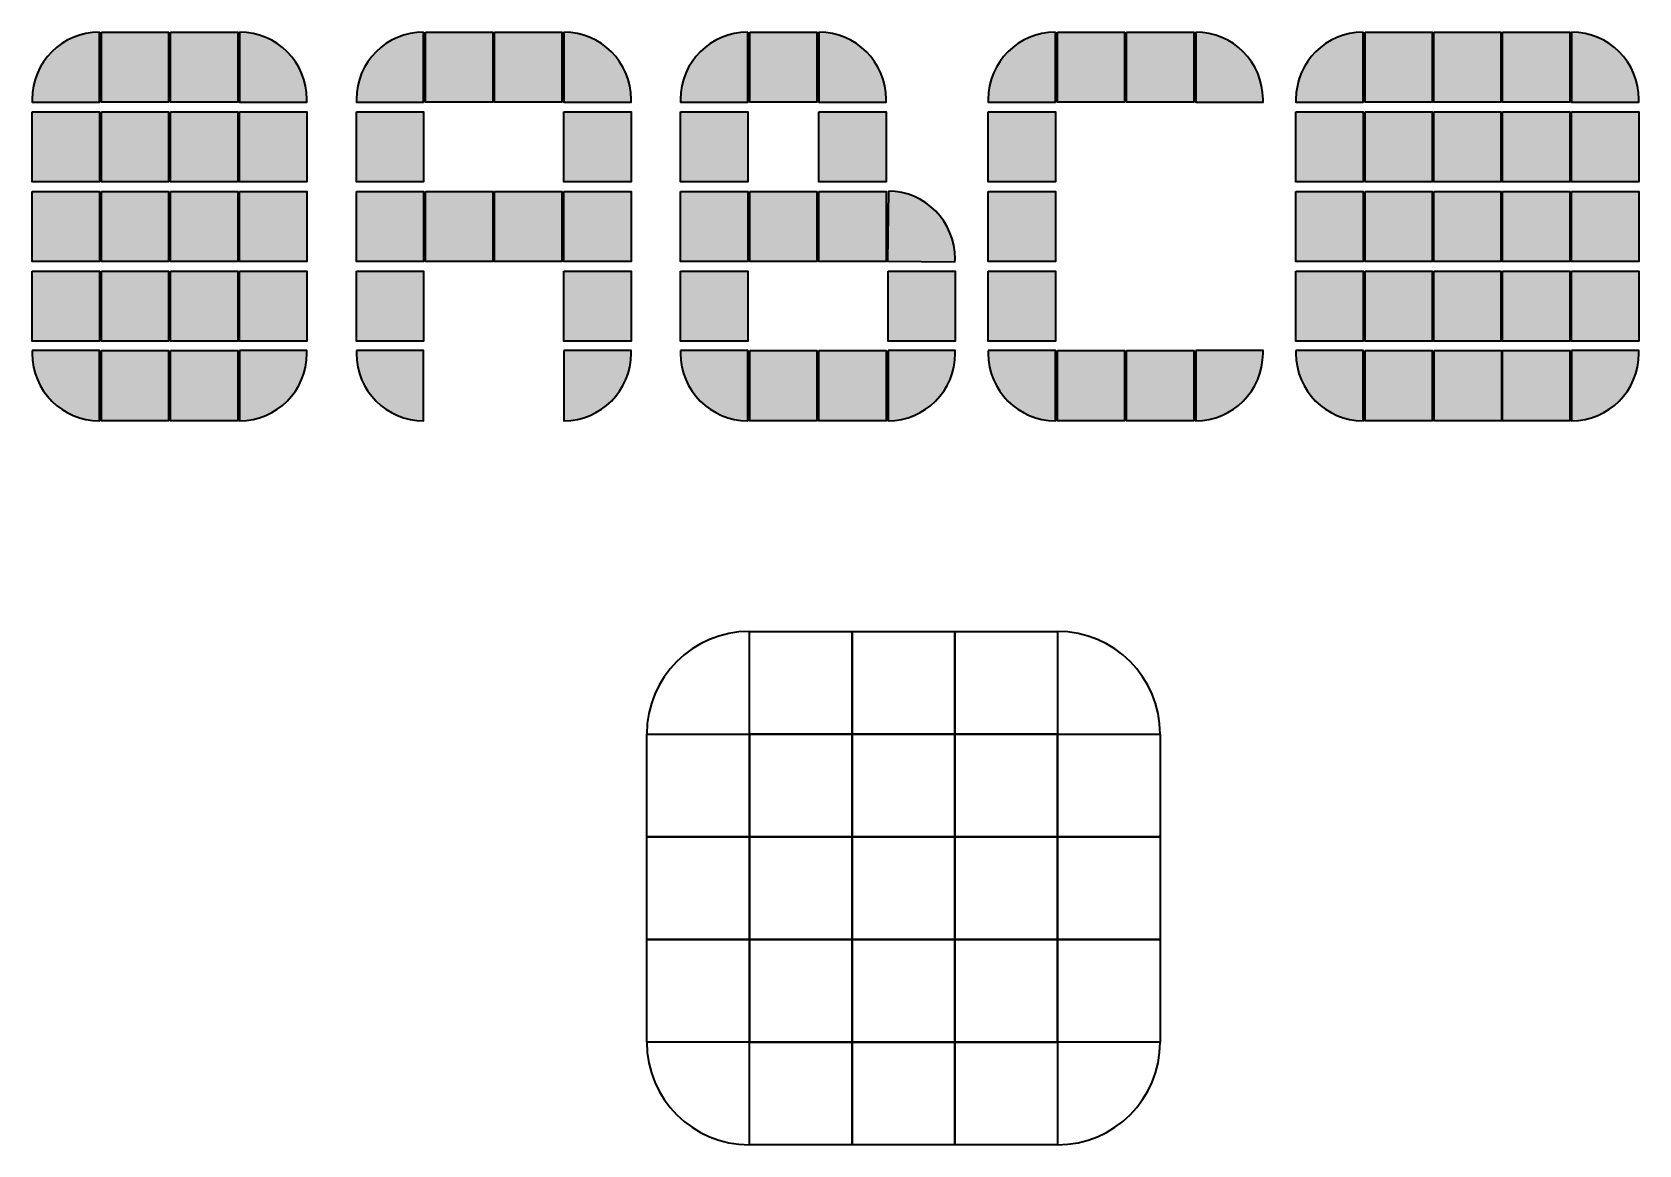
# Model space of a CAD drawing. Header units: millimetres. Extents: x 0 to 1228, y -851 to 0.
import ezdxf

# ---------------------------------------------------------------- set-up
doc = ezdxf.new("R2010")
doc.units = ezdxf.units.MM
doc.header["$MEASUREMENT"] = 0
doc.layers.add('Layer 1', color=7, linetype='Continuous', lineweight=0)

msp = doc.modelspace()

# ---------------------------------------------------------------- hatches: boundary and pattern name
at = {"layer": 'Layer 1', "transparency": 33554687}
h = msp.add_hatch(color=250, dxfattribs=at)
h.dxf.hatch_style = 2
edge = h.paths.add_edge_path()
edge.add_spline(control_points=[(51.4, 0), (51.4, 0), (51.4, 0), (51.4, 0), (51.4, 0), (51.4, -53.6), (51.4, -53.6), (51.4, -53.6), (0, -53.6), (0, -53.6), (0, -53.6), (0, -51.4), (0, -51.4), (0, -23), (23, 0), (51.4, 0)], knot_values=[0, 0, 0, 0, 1, 1, 1, 2, 2, 2, 3, 3, 3, 4, 4, 4, 5, 5, 5, 5], degree=3, periodic=0)
h = msp.add_hatch(color=250, dxfattribs=at)
h.dxf.hatch_style = 2
h.paths.add_polyline_path([(52.9, 0), (104.3, 0), (104.3, -53.6), (52.9, -53.6)])
h = msp.add_hatch(color=250, dxfattribs=at)
h.dxf.hatch_style = 2
h.paths.add_polyline_path([(105.7, 0), (157.1, 0), (157.1, -53.6), (105.7, -53.6)])
h = msp.add_hatch(color=250, dxfattribs=at)
h.dxf.hatch_style = 2
edge = h.paths.add_edge_path()
edge.add_spline(control_points=[(158.6, 0), (158.6, 0), (158.6, 0), (158.6, 0), (187, 0), (210, -23), (210, -51.4), (210, -51.4), (210, -53.6), (210, -53.6), (210, -53.6), (158.6, -53.6), (158.6, -53.6), (158.6, -53.6), (158.6, 0), (158.6, 0)], knot_values=[0, 0, 0, 0, 1, 1, 1, 2, 2, 2, 3, 3, 3, 4, 4, 4, 5, 5, 5, 5], degree=3, periodic=0)
h = msp.add_hatch(color=250, dxfattribs=at)
h.dxf.hatch_style = 2
edge = h.paths.add_edge_path()
edge.add_spline(control_points=[(299.2, 0), (299.2, 0), (299.2, 0), (299.2, 0), (299.2, 0), (299.2, -53.6), (299.2, -53.6), (299.2, -53.6), (247.8, -53.6), (247.8, -53.6), (247.8, -53.6), (247.8, -51.4), (247.8, -51.4), (247.8, -23), (270.8, 0), (299.2, 0)], knot_values=[0, 0, 0, 0, 1, 1, 1, 2, 2, 2, 3, 3, 3, 4, 4, 4, 5, 5, 5, 5], degree=3, periodic=0)
h = msp.add_hatch(color=250, dxfattribs=at)
h.dxf.hatch_style = 2
h.paths.add_polyline_path([(300.7, 0), (352.1, 0), (352.1, -53.6), (300.7, -53.6)])
h = msp.add_hatch(color=250, dxfattribs=at)
h.dxf.hatch_style = 2
h.paths.add_polyline_path([(353.5, 0), (404.9, 0), (404.9, -53.6), (353.5, -53.6)])
h = msp.add_hatch(color=250, dxfattribs=at)
h.dxf.hatch_style = 2
edge = h.paths.add_edge_path()
edge.add_spline(control_points=[(406.4, 0), (406.4, 0), (406.4, 0), (406.4, 0), (434.8, 0), (457.8, -23), (457.8, -51.4), (457.8, -51.4), (457.8, -53.6), (457.8, -53.6), (457.8, -53.6), (406.4, -53.6), (406.4, -53.6), (406.4, -53.6), (406.4, 0), (406.4, 0)], knot_values=[0, 0, 0, 0, 1, 1, 1, 2, 2, 2, 3, 3, 3, 4, 4, 4, 5, 5, 5, 5], degree=3, periodic=0)
h = msp.add_hatch(color=250, dxfattribs=at)
h.dxf.hatch_style = 2
edge = h.paths.add_edge_path()
edge.add_spline(control_points=[(547, 0), (547, 0), (547, 0), (547, 0), (547, 0), (547, -53.6), (547, -53.6), (547, -53.6), (495.6, -53.6), (495.6, -53.6), (495.6, -53.6), (495.6, -51.4), (495.6, -51.4), (495.6, -23), (518.6, 0), (547, 0)], knot_values=[0, 0, 0, 0, 1, 1, 1, 2, 2, 2, 3, 3, 3, 4, 4, 4, 5, 5, 5, 5], degree=3, periodic=0)
h = msp.add_hatch(color=250, dxfattribs=at)
h.dxf.hatch_style = 2
h.paths.add_polyline_path([(548.5, 0), (599.8, 0), (599.8, -53.6), (548.5, -53.6)])
h = msp.add_hatch(color=250, dxfattribs=at)
h.dxf.hatch_style = 2
edge = h.paths.add_edge_path()
edge.add_spline(control_points=[(601.3, 0), (601.3, 0), (601.3, 0), (601.3, 0), (629.7, 0), (652.7, -23), (652.7, -51.4), (652.7, -51.4), (652.7, -53.6), (652.7, -53.6), (652.7, -53.6), (601.3, -53.6), (601.3, -53.6), (601.3, -53.6), (601.3, 0), (601.3, 0)], knot_values=[0, 0, 0, 0, 1, 1, 1, 2, 2, 2, 3, 3, 3, 4, 4, 4, 5, 5, 5, 5], degree=3, periodic=0)
h = msp.add_hatch(color=250, dxfattribs=at)
h.dxf.hatch_style = 2
edge = h.paths.add_edge_path()
edge.add_spline(control_points=[(782.2, 0), (782.2, 0), (782.2, 0), (782.2, 0), (782.2, 0), (782.2, -53.6), (782.2, -53.6), (782.2, -53.6), (730.8, -53.6), (730.8, -53.6), (730.8, -53.6), (730.8, -51.4), (730.8, -51.4), (730.8, -23), (753.8, 0), (782.2, 0)], knot_values=[0, 0, 0, 0, 1, 1, 1, 2, 2, 2, 3, 3, 3, 4, 4, 4, 5, 5, 5, 5], degree=3, periodic=0)
h = msp.add_hatch(color=250, dxfattribs=at)
h.dxf.hatch_style = 2
h.paths.add_polyline_path([(783.6, 0), (835, 0), (835, -53.6), (783.6, -53.6)])
h = msp.add_hatch(color=250, dxfattribs=at)
h.dxf.hatch_style = 2
h.paths.add_polyline_path([(836.5, 0), (887.9, 0), (887.9, -53.6), (836.5, -53.6)])
h = msp.add_hatch(color=250, dxfattribs=at)
h.dxf.hatch_style = 2
edge = h.paths.add_edge_path()
edge.add_spline(control_points=[(889.4, 0), (889.4, 0), (889.4, 0), (889.4, 0), (917.8, 0), (940.8, -23), (940.8, -51.4), (940.8, -51.4), (940.8, -53.6), (940.8, -53.6), (940.8, -53.6), (889.4, -53.6), (889.4, -53.6), (889.4, -53.6), (889.4, 0), (889.4, 0)], knot_values=[0, 0, 0, 0, 1, 1, 1, 2, 2, 2, 3, 3, 3, 4, 4, 4, 5, 5, 5, 5], degree=3, periodic=0)
h = msp.add_hatch(color=250, dxfattribs=at)
h.dxf.hatch_style = 2
edge = h.paths.add_edge_path()
edge.add_spline(control_points=[(1017.3, 0), (1017.3, 0), (1017.3, 0), (1017.3, 0), (1017.3, 0), (1017.3, -53.6), (1017.3, -53.6), (1017.3, -53.6), (966, -53.6), (966, -53.6), (966, -53.6), (966, -51.4), (966, -51.4), (966, -23), (989, 0), (1017.3, 0)], knot_values=[0, 0, 0, 0, 1, 1, 1, 2, 2, 2, 3, 3, 3, 4, 4, 4, 5, 5, 5, 5], degree=3, periodic=0)
h = msp.add_hatch(color=250, dxfattribs=at)
h.dxf.hatch_style = 2
h.paths.add_polyline_path([(1018.8, 0), (1070.2, 0), (1070.2, -53.6), (1018.8, -53.6)])
h = msp.add_hatch(color=250, dxfattribs=at)
h.dxf.hatch_style = 2
h.paths.add_polyline_path([(1071.3, 0), (1122.7, 0), (1122.7, -53.6), (1071.3, -53.6)])
h = msp.add_hatch(color=250, dxfattribs=at)
h.dxf.hatch_style = 2
h.paths.add_polyline_path([(1123.8, 0), (1175.2, 0), (1175.2, -53.6), (1123.8, -53.6)])
h = msp.add_hatch(color=250, dxfattribs=at)
h.dxf.hatch_style = 2
edge = h.paths.add_edge_path()
edge.add_spline(control_points=[(1176.7, 0), (1176.7, 0), (1176.7, 0), (1176.7, 0), (1205.1, 0), (1228.1, -23), (1228.1, -51.4), (1228.1, -51.4), (1228.1, -53.6), (1228.1, -53.6), (1228.1, -53.6), (1176.7, -53.6), (1176.7, -53.6), (1176.7, -53.6), (1176.7, 0), (1176.7, 0)], knot_values=[0, 0, 0, 0, 1, 1, 1, 2, 2, 2, 3, 3, 3, 4, 4, 4, 5, 5, 5, 5], degree=3, periodic=0)
h = msp.add_hatch(color=250, dxfattribs=at)
h.dxf.hatch_style = 2
h.paths.add_polyline_path([(0, -60.9), (51.4, -60.9), (51.4, -114.4), (0, -114.4)])
h = msp.add_hatch(color=250, dxfattribs=at)
h.dxf.hatch_style = 2
h.paths.add_polyline_path([(52.9, -60.9), (104.3, -60.9), (104.3, -114.4), (52.9, -114.4)])
h = msp.add_hatch(color=250, dxfattribs=at)
h.dxf.hatch_style = 2
h.paths.add_polyline_path([(105.7, -60.9), (157.1, -60.9), (157.1, -114.4), (105.7, -114.4)])
h = msp.add_hatch(color=250, dxfattribs=at)
h.dxf.hatch_style = 2
h.paths.add_polyline_path([(158.6, -60.9), (210, -60.9), (210, -114.4), (158.6, -114.4)])
h = msp.add_hatch(color=250, dxfattribs=at)
h.dxf.hatch_style = 2
h.paths.add_polyline_path([(247.8, -60.9), (299.2, -60.9), (299.2, -114.4), (247.8, -114.4)])
h = msp.add_hatch(color=250, dxfattribs=at)
h.dxf.hatch_style = 2
h.paths.add_polyline_path([(406.4, -60.9), (457.8, -60.9), (457.8, -114.4), (406.4, -114.4)])
h = msp.add_hatch(color=250, dxfattribs=at)
h.dxf.hatch_style = 2
h.paths.add_polyline_path([(495.6, -60.9), (547, -60.9), (547, -114.4), (495.6, -114.4)])
h = msp.add_hatch(color=250, dxfattribs=at)
h.dxf.hatch_style = 2
h.paths.add_polyline_path([(601.3, -60.9), (652.7, -60.9), (652.7, -114.4), (601.3, -114.4)])
h = msp.add_hatch(color=250, dxfattribs=at)
h.dxf.hatch_style = 2
h.paths.add_polyline_path([(730.8, -60.9), (782.2, -60.9), (782.2, -114.4), (730.8, -114.4)])
h = msp.add_hatch(color=250, dxfattribs=at)
h.dxf.hatch_style = 2
h.paths.add_polyline_path([(966, -60.9), (1017.3, -60.9), (1017.3, -114.4), (966, -114.4)])
h = msp.add_hatch(color=250, dxfattribs=at)
h.dxf.hatch_style = 2
h.paths.add_polyline_path([(1018.8, -60.9), (1070.2, -60.9), (1070.2, -114.4), (1018.8, -114.4)])
h = msp.add_hatch(color=250, dxfattribs=at)
h.dxf.hatch_style = 2
h.paths.add_polyline_path([(1071.3, -60.9), (1122.7, -60.9), (1122.7, -114.4), (1071.3, -114.4)])
h = msp.add_hatch(color=250, dxfattribs=at)
h.dxf.hatch_style = 2
h.paths.add_polyline_path([(1123.8, -60.9), (1175.2, -60.9), (1175.2, -114.4), (1123.8, -114.4)])
h = msp.add_hatch(color=250, dxfattribs=at)
h.dxf.hatch_style = 2
h.paths.add_polyline_path([(1176.7, -60.9), (1228.1, -60.9), (1228.1, -114.4), (1176.7, -114.4)])
h = msp.add_hatch(color=250, dxfattribs=at)
h.dxf.hatch_style = 2
h.paths.add_polyline_path([(0, -121.7), (51.4, -121.7), (51.4, -175.3), (0, -175.3)])
h = msp.add_hatch(color=250, dxfattribs=at)
h.dxf.hatch_style = 2
h.paths.add_polyline_path([(52.9, -121.7), (104.3, -121.7), (104.3, -175.3), (52.9, -175.3)])
h = msp.add_hatch(color=250, dxfattribs=at)
h.dxf.hatch_style = 2
h.paths.add_polyline_path([(105.7, -121.7), (157.1, -121.7), (157.1, -175.3), (105.7, -175.3)])
h = msp.add_hatch(color=250, dxfattribs=at)
h.dxf.hatch_style = 2
h.paths.add_polyline_path([(158.6, -121.7), (210, -121.7), (210, -175.3), (158.6, -175.3)])
h = msp.add_hatch(color=250, dxfattribs=at)
h.dxf.hatch_style = 2
h.paths.add_polyline_path([(247.8, -121.7), (299.2, -121.7), (299.2, -175.3), (247.8, -175.3)])
h = msp.add_hatch(color=250, dxfattribs=at)
h.dxf.hatch_style = 2
h.paths.add_polyline_path([(300.7, -121.7), (352.1, -121.7), (352.1, -175.3), (300.7, -175.3)])
h = msp.add_hatch(color=250, dxfattribs=at)
h.dxf.hatch_style = 2
h.paths.add_polyline_path([(353.5, -121.7), (404.9, -121.7), (404.9, -175.3), (353.5, -175.3)])
h = msp.add_hatch(color=250, dxfattribs=at)
h.dxf.hatch_style = 2
h.paths.add_polyline_path([(406.4, -121.7), (457.8, -121.7), (457.8, -175.3), (406.4, -175.3)])
h = msp.add_hatch(color=250, dxfattribs=at)
h.dxf.hatch_style = 2
h.paths.add_polyline_path([(495.6, -121.7), (547, -121.7), (547, -175.3), (495.6, -175.3)])
h = msp.add_hatch(color=250, dxfattribs=at)
h.dxf.hatch_style = 2
h.paths.add_polyline_path([(548.5, -121.7), (599.8, -121.7), (599.8, -175.3), (548.5, -175.3)])
h = msp.add_hatch(color=250, dxfattribs=at)
h.dxf.hatch_style = 2
h.paths.add_polyline_path([(601.3, -121.7), (652.7, -121.7), (652.7, -175.3), (601.3, -175.3)])
h = msp.add_hatch(color=250, dxfattribs=at)
h.dxf.hatch_style = 2
edge = h.paths.add_edge_path()
edge.add_spline(control_points=[(654.5, -121.5), (654.5, -121.5), (654.5, -121.5), (654.5, -121.5), (682.8, -121.7), (705.6, -145), (705.4, -173.3), (705.4, -173.3), (705.3, -175.5), (705.3, -175.5), (705.3, -175.5), (653.9, -175), (653.9, -175), (653.9, -175), (654.5, -121.5), (654.5, -121.5)], knot_values=[0, 0, 0, 0, 1, 1, 1, 2, 2, 2, 3, 3, 3, 4, 4, 4, 5, 5, 5, 5], degree=3, periodic=0)
h = msp.add_hatch(color=250, dxfattribs=at)
h.dxf.hatch_style = 2
h.paths.add_polyline_path([(730.8, -121.7), (782.2, -121.7), (782.2, -175.3), (730.8, -175.3)])
h = msp.add_hatch(color=250, dxfattribs=at)
h.dxf.hatch_style = 2
h.paths.add_polyline_path([(966, -121.7), (1017.3, -121.7), (1017.3, -175.3), (966, -175.3)])
h = msp.add_hatch(color=250, dxfattribs=at)
h.dxf.hatch_style = 2
h.paths.add_polyline_path([(1018.8, -121.7), (1070.2, -121.7), (1070.2, -175.3), (1018.8, -175.3)])
h = msp.add_hatch(color=250, dxfattribs=at)
h.dxf.hatch_style = 2
h.paths.add_polyline_path([(1071.3, -121.7), (1122.7, -121.7), (1122.7, -175.3), (1071.3, -175.3)])
h = msp.add_hatch(color=250, dxfattribs=at)
h.dxf.hatch_style = 2
h.paths.add_polyline_path([(1123.8, -121.7), (1175.2, -121.7), (1175.2, -175.3), (1123.8, -175.3)])
h = msp.add_hatch(color=250, dxfattribs=at)
h.dxf.hatch_style = 2
h.paths.add_polyline_path([(1176.7, -121.7), (1228.1, -121.7), (1228.1, -175.3), (1176.7, -175.3)])
h = msp.add_hatch(color=250, dxfattribs=at)
h.dxf.hatch_style = 2
h.paths.add_polyline_path([(0, -182.6), (51.4, -182.6), (51.4, -236.1), (0, -236.1)])
h = msp.add_hatch(color=250, dxfattribs=at)
h.dxf.hatch_style = 2
h.paths.add_polyline_path([(52.9, -182.6), (104.3, -182.6), (104.3, -236.1), (52.9, -236.1)])
h = msp.add_hatch(color=250, dxfattribs=at)
h.dxf.hatch_style = 2
h.paths.add_polyline_path([(105.7, -182.6), (157.1, -182.6), (157.1, -236.1), (105.7, -236.1)])
h = msp.add_hatch(color=250, dxfattribs=at)
h.dxf.hatch_style = 2
h.paths.add_polyline_path([(158.6, -182.6), (210, -182.6), (210, -236.1), (158.6, -236.1)])
h = msp.add_hatch(color=250, dxfattribs=at)
h.dxf.hatch_style = 2
h.paths.add_polyline_path([(247.8, -182.6), (299.2, -182.6), (299.2, -236.1), (247.8, -236.1)])
h = msp.add_hatch(color=250, dxfattribs=at)
h.dxf.hatch_style = 2
h.paths.add_polyline_path([(406.4, -182.6), (457.8, -182.6), (457.8, -236.1), (406.4, -236.1)])
h = msp.add_hatch(color=250, dxfattribs=at)
h.dxf.hatch_style = 2
h.paths.add_polyline_path([(495.6, -182.6), (547, -182.6), (547, -236.1), (495.6, -236.1)])
h = msp.add_hatch(color=250, dxfattribs=at)
h.dxf.hatch_style = 2
h.paths.add_polyline_path([(654.2, -182.6), (705.6, -182.6), (705.6, -236.1), (654.2, -236.1)])
h = msp.add_hatch(color=250, dxfattribs=at)
h.dxf.hatch_style = 2
h.paths.add_polyline_path([(730.8, -182.6), (782.2, -182.6), (782.2, -236.1), (730.8, -236.1)])
h = msp.add_hatch(color=250, dxfattribs=at)
h.dxf.hatch_style = 2
h.paths.add_polyline_path([(966, -182.6), (1017.3, -182.6), (1017.3, -236.1), (966, -236.1)])
h = msp.add_hatch(color=250, dxfattribs=at)
h.dxf.hatch_style = 2
h.paths.add_polyline_path([(1018.8, -182.6), (1070.2, -182.6), (1070.2, -236.1), (1018.8, -236.1)])
h = msp.add_hatch(color=250, dxfattribs=at)
h.dxf.hatch_style = 2
h.paths.add_polyline_path([(1071.3, -182.6), (1122.7, -182.6), (1122.7, -236.1), (1071.3, -236.1)])
h = msp.add_hatch(color=250, dxfattribs=at)
h.dxf.hatch_style = 2
h.paths.add_polyline_path([(1123.8, -182.6), (1175.2, -182.6), (1175.2, -236.1), (1123.8, -236.1)])
h = msp.add_hatch(color=250, dxfattribs=at)
h.dxf.hatch_style = 2
h.paths.add_polyline_path([(1176.7, -182.6), (1228.1, -182.6), (1228.1, -236.1), (1176.7, -236.1)])
h = msp.add_hatch(color=250, dxfattribs=at)
h.dxf.hatch_style = 2
edge = h.paths.add_edge_path()
edge.add_spline(control_points=[(0, -243.4), (0, -243.4), (51.4, -243.4), (51.4, -243.4), (51.4, -243.4), (51.4, -297), (51.4, -297), (51.4, -297), (51.4, -297), (51.4, -297), (23, -297), (0, -274), (0, -245.6), (0, -245.6), (0, -243.4), (0, -243.4)], knot_values=[0, 0, 0, 0, 1, 1, 1, 2, 2, 2, 3, 3, 3, 4, 4, 4, 5, 5, 5, 5], degree=3, periodic=0)
h = msp.add_hatch(color=250, dxfattribs=at)
h.dxf.hatch_style = 2
h.paths.add_polyline_path([(52.9, -243.4), (104.3, -243.4), (104.3, -297), (52.9, -297)])
h = msp.add_hatch(color=250, dxfattribs=at)
h.dxf.hatch_style = 2
h.paths.add_polyline_path([(105.7, -243.4), (157.1, -243.4), (157.1, -297), (105.7, -297)])
h = msp.add_hatch(color=250, dxfattribs=at)
h.dxf.hatch_style = 2
edge = h.paths.add_edge_path()
edge.add_spline(control_points=[(158.6, -243.4), (158.6, -243.4), (210, -243.4), (210, -243.4), (210, -243.4), (210, -245.6), (210, -245.6), (210, -274), (187, -297), (158.6, -297), (158.6, -297), (158.6, -297), (158.6, -297), (158.6, -297), (158.6, -243.4), (158.6, -243.4)], knot_values=[0, 0, 0, 0, 1, 1, 1, 2, 2, 2, 3, 3, 3, 4, 4, 4, 5, 5, 5, 5], degree=3, periodic=0)
h = msp.add_hatch(color=250, dxfattribs=at)
h.dxf.hatch_style = 2
edge = h.paths.add_edge_path()
edge.add_spline(control_points=[(247.8, -243.4), (247.8, -243.4), (299.2, -243.4), (299.2, -243.4), (299.2, -243.4), (299.2, -297), (299.2, -297), (299.2, -297), (299.2, -297), (299.2, -297), (270.8, -297), (247.8, -274), (247.8, -245.6), (247.8, -245.6), (247.8, -243.4), (247.8, -243.4)], knot_values=[0, 0, 0, 0, 1, 1, 1, 2, 2, 2, 3, 3, 3, 4, 4, 4, 5, 5, 5, 5], degree=3, periodic=0)
h = msp.add_hatch(color=250, dxfattribs=at)
h.dxf.hatch_style = 2
edge = h.paths.add_edge_path()
edge.add_spline(control_points=[(406.4, -243.4), (406.4, -243.4), (457.8, -243.4), (457.8, -243.4), (457.8, -243.4), (457.8, -245.6), (457.8, -245.6), (457.8, -274), (434.8, -297), (406.4, -297), (406.4, -297), (406.4, -297), (406.4, -297), (406.4, -297), (406.4, -243.4), (406.4, -243.4)], knot_values=[0, 0, 0, 0, 1, 1, 1, 2, 2, 2, 3, 3, 3, 4, 4, 4, 5, 5, 5, 5], degree=3, periodic=0)
h = msp.add_hatch(color=250, dxfattribs=at)
h.dxf.hatch_style = 2
edge = h.paths.add_edge_path()
edge.add_spline(control_points=[(495.6, -243.4), (495.6, -243.4), (547, -243.4), (547, -243.4), (547, -243.4), (547, -297), (547, -297), (547, -297), (547, -297), (547, -297), (518.6, -297), (495.6, -274), (495.6, -245.6), (495.6, -245.6), (495.6, -243.4), (495.6, -243.4)], knot_values=[0, 0, 0, 0, 1, 1, 1, 2, 2, 2, 3, 3, 3, 4, 4, 4, 5, 5, 5, 5], degree=3, periodic=0)
h = msp.add_hatch(color=250, dxfattribs=at)
h.dxf.hatch_style = 2
h.paths.add_polyline_path([(548.5, -243.4), (599.8, -243.4), (599.8, -297), (548.5, -297)])
h = msp.add_hatch(color=250, dxfattribs=at)
h.dxf.hatch_style = 2
h.paths.add_polyline_path([(601.3, -243.4), (652.7, -243.4), (652.7, -297), (601.3, -297)])
h = msp.add_hatch(color=250, dxfattribs=at)
h.dxf.hatch_style = 2
edge = h.paths.add_edge_path()
edge.add_spline(control_points=[(654.2, -243.4), (654.2, -243.4), (705.6, -243.4), (705.6, -243.4), (705.6, -243.4), (705.6, -245.6), (705.6, -245.6), (705.6, -274), (682.6, -297), (654.2, -297), (654.2, -297), (654.2, -297), (654.2, -297), (654.2, -297), (654.2, -243.4), (654.2, -243.4)], knot_values=[0, 0, 0, 0, 1, 1, 1, 2, 2, 2, 3, 3, 3, 4, 4, 4, 5, 5, 5, 5], degree=3, periodic=0)
h = msp.add_hatch(color=250, dxfattribs=at)
h.dxf.hatch_style = 2
edge = h.paths.add_edge_path()
edge.add_spline(control_points=[(730.8, -243.4), (730.8, -243.4), (782.2, -243.4), (782.2, -243.4), (782.2, -243.4), (782.2, -297), (782.2, -297), (782.2, -297), (782.2, -297), (782.2, -297), (753.8, -297), (730.8, -274), (730.8, -245.6), (730.8, -245.6), (730.8, -243.4), (730.8, -243.4)], knot_values=[0, 0, 0, 0, 1, 1, 1, 2, 2, 2, 3, 3, 3, 4, 4, 4, 5, 5, 5, 5], degree=3, periodic=0)
h = msp.add_hatch(color=250, dxfattribs=at)
h.dxf.hatch_style = 2
h.paths.add_polyline_path([(783.6, -243.4), (835, -243.4), (835, -297), (783.6, -297)])
h = msp.add_hatch(color=250, dxfattribs=at)
h.dxf.hatch_style = 2
h.paths.add_polyline_path([(836.5, -243.4), (887.9, -243.4), (887.9, -297), (836.5, -297)])
h = msp.add_hatch(color=250, dxfattribs=at)
h.dxf.hatch_style = 2
edge = h.paths.add_edge_path()
edge.add_spline(control_points=[(889.4, -243.4), (889.4, -243.4), (940.8, -243.4), (940.8, -243.4), (940.8, -243.4), (940.8, -245.6), (940.8, -245.6), (940.8, -274), (917.8, -297), (889.4, -297), (889.4, -297), (889.4, -297), (889.4, -297), (889.4, -297), (889.4, -243.4), (889.4, -243.4)], knot_values=[0, 0, 0, 0, 1, 1, 1, 2, 2, 2, 3, 3, 3, 4, 4, 4, 5, 5, 5, 5], degree=3, periodic=0)
h = msp.add_hatch(color=250, dxfattribs=at)
h.dxf.hatch_style = 2
edge = h.paths.add_edge_path()
edge.add_spline(control_points=[(966, -243.4), (966, -243.4), (1017.3, -243.4), (1017.3, -243.4), (1017.3, -243.4), (1017.3, -297), (1017.3, -297), (1017.3, -297), (1017.3, -297), (1017.3, -297), (989, -297), (966, -274), (966, -245.6), (966, -245.6), (966, -243.4), (966, -243.4)], knot_values=[0, 0, 0, 0, 1, 1, 1, 2, 2, 2, 3, 3, 3, 4, 4, 4, 5, 5, 5, 5], degree=3, periodic=0)
h = msp.add_hatch(color=250, dxfattribs=at)
h.dxf.hatch_style = 2
h.paths.add_polyline_path([(1018.8, -243.4), (1070.2, -243.4), (1070.2, -297), (1018.8, -297)])
h = msp.add_hatch(color=250, dxfattribs=at)
h.dxf.hatch_style = 2
h.paths.add_polyline_path([(1071.7, -243.4), (1123.1, -243.4), (1123.1, -297), (1071.7, -297)])
h = msp.add_hatch(color=250, dxfattribs=at)
h.dxf.hatch_style = 2
h.paths.add_polyline_path([(1123.8, -243.4), (1175.2, -243.4), (1175.2, -297), (1123.8, -297)])
h = msp.add_hatch(color=250, dxfattribs=at)
h.dxf.hatch_style = 2
edge = h.paths.add_edge_path()
edge.add_spline(control_points=[(1176.7, -243.4), (1176.7, -243.4), (1228.1, -243.4), (1228.1, -243.4), (1228.1, -243.4), (1228.1, -245.6), (1228.1, -245.6), (1228.1, -274), (1205.1, -297), (1176.7, -297), (1176.7, -297), (1176.7, -297), (1176.7, -297), (1176.7, -297), (1176.7, -243.4), (1176.7, -243.4)], knot_values=[0, 0, 0, 0, 1, 1, 1, 2, 2, 2, 3, 3, 3, 4, 4, 4, 5, 5, 5, 5], degree=3, periodic=0)

# ---------------------------------------------------------------- linework, layer by layer
at = {"layer": 'Layer 1', "color": 7, "lineweight": 35}
for points in [[(52.9, 0), (104.3, 0), (104.3, -53.6), (52.9, -53.6)], [(105.7, 0), (157.1, 0), (157.1, -53.6), (105.7, -53.6)], [(300.7, 0), (352.1, 0), (352.1, -53.6), (300.7, -53.6)], [(353.5, 0), (404.9, 0), (404.9, -53.6), (353.5, -53.6)], [(548.5, 0), (599.8, 0), (599.8, -53.6), (548.5, -53.6)], [(783.6, 0), (835, 0), (835, -53.6), (783.6, -53.6)], [(836.5, 0), (887.9, 0), (887.9, -53.6), (836.5, -53.6)], [(1018.8, 0), (1070.2, 0), (1070.2, -53.6), (1018.8, -53.6)], [(1071.3, 0), (1122.7, 0), (1122.7, -53.6), (1071.3, -53.6)], [(1123.8, 0), (1175.2, 0), (1175.2, -53.6), (1123.8, -53.6)], [(0, -60.9), (51.4, -60.9), (51.4, -114.4), (0, -114.4)], [(52.9, -60.9), (104.3, -60.9), (104.3, -114.4), (52.9, -114.4)], [(105.7, -60.9), (157.1, -60.9), (157.1, -114.4), (105.7, -114.4)], [(158.6, -60.9), (210, -60.9), (210, -114.4), (158.6, -114.4)], [(247.8, -60.9), (299.2, -60.9), (299.2, -114.4), (247.8, -114.4)], [(406.4, -60.9), (457.8, -60.9), (457.8, -114.4), (406.4, -114.4)], [(495.6, -60.9), (547, -60.9), (547, -114.4), (495.6, -114.4)], [(601.3, -60.9), (652.7, -60.9), (652.7, -114.4), (601.3, -114.4)], [(730.8, -60.9), (782.2, -60.9), (782.2, -114.4), (730.8, -114.4)], [(966, -60.9), (1017.3, -60.9), (1017.3, -114.4), (966, -114.4)], [(1018.8, -60.9), (1070.2, -60.9), (1070.2, -114.4), (1018.8, -114.4)], [(1071.3, -60.9), (1122.7, -60.9), (1122.7, -114.4), (1071.3, -114.4)], [(1123.8, -60.9), (1175.2, -60.9), (1175.2, -114.4), (1123.8, -114.4)], [(1176.7, -60.9), (1228.1, -60.9), (1228.1, -114.4), (1176.7, -114.4)], [(0, -121.7), (51.4, -121.7), (51.4, -175.3), (0, -175.3)], [(52.9, -121.7), (104.3, -121.7), (104.3, -175.3), (52.9, -175.3)], [(105.7, -121.7), (157.1, -121.7), (157.1, -175.3), (105.7, -175.3)], [(158.6, -121.7), (210, -121.7), (210, -175.3), (158.6, -175.3)], [(247.8, -121.7), (299.2, -121.7), (299.2, -175.3), (247.8, -175.3)], [(300.7, -121.7), (352.1, -121.7), (352.1, -175.3), (300.7, -175.3)], [(353.5, -121.7), (404.9, -121.7), (404.9, -175.3), (353.5, -175.3)], [(406.4, -121.7), (457.8, -121.7), (457.8, -175.3), (406.4, -175.3)], [(495.6, -121.7), (547, -121.7), (547, -175.3), (495.6, -175.3)], [(548.5, -121.7), (599.8, -121.7), (599.8, -175.3), (548.5, -175.3)], [(601.3, -121.7), (652.7, -121.7), (652.7, -175.3), (601.3, -175.3)], [(730.8, -121.7), (782.2, -121.7), (782.2, -175.3), (730.8, -175.3)], [(966, -121.7), (1017.3, -121.7), (1017.3, -175.3), (966, -175.3)], [(1018.8, -121.7), (1070.2, -121.7), (1070.2, -175.3), (1018.8, -175.3)], [(1071.3, -121.7), (1122.7, -121.7), (1122.7, -175.3), (1071.3, -175.3)], [(1123.8, -121.7), (1175.2, -121.7), (1175.2, -175.3), (1123.8, -175.3)], [(1176.7, -121.7), (1228.1, -121.7), (1228.1, -175.3), (1176.7, -175.3)], [(0, -182.6), (51.4, -182.6), (51.4, -236.1), (0, -236.1)], [(52.9, -182.6), (104.3, -182.6), (104.3, -236.1), (52.9, -236.1)], [(105.7, -182.6), (157.1, -182.6), (157.1, -236.1), (105.7, -236.1)], [(158.6, -182.6), (210, -182.6), (210, -236.1), (158.6, -236.1)], [(247.8, -182.6), (299.2, -182.6), (299.2, -236.1), (247.8, -236.1)], [(406.4, -182.6), (457.8, -182.6), (457.8, -236.1), (406.4, -236.1)], [(495.6, -182.6), (547, -182.6), (547, -236.1), (495.6, -236.1)], [(654.2, -182.6), (705.6, -182.6), (705.6, -236.1), (654.2, -236.1)], [(730.8, -182.6), (782.2, -182.6), (782.2, -236.1), (730.8, -236.1)], [(966, -182.6), (1017.3, -182.6), (1017.3, -236.1), (966, -236.1)], [(1018.8, -182.6), (1070.2, -182.6), (1070.2, -236.1), (1018.8, -236.1)], [(1071.3, -182.6), (1122.7, -182.6), (1122.7, -236.1), (1071.3, -236.1)], [(1123.8, -182.6), (1175.2, -182.6), (1175.2, -236.1), (1123.8, -236.1)], [(1176.7, -182.6), (1228.1, -182.6), (1228.1, -236.1), (1176.7, -236.1)], [(52.9, -243.4), (104.3, -243.4), (104.3, -297), (52.9, -297)], [(105.7, -243.4), (157.1, -243.4), (157.1, -297), (105.7, -297)], [(548.5, -243.4), (599.8, -243.4), (599.8, -297), (548.5, -297)], [(601.3, -243.4), (652.7, -243.4), (652.7, -297), (601.3, -297)], [(783.6, -243.4), (835, -243.4), (835, -297), (783.6, -297)], [(836.5, -243.4), (887.9, -243.4), (887.9, -297), (836.5, -297)], [(1018.8, -243.4), (1070.2, -243.4), (1070.2, -297), (1018.8, -297)], [(1071.7, -243.4), (1123.1, -243.4), (1123.1, -297), (1071.7, -297)], [(1123.8, -243.4), (1175.2, -243.4), (1175.2, -297), (1123.8, -297)]]:
    msp.add_lwpolyline(points, close=True, dxfattribs=at)
at = {"layer": 'Layer 1', "color": 250, "lineweight": 35}
for points in [[(548.3, -458.1), (626.8, -458.1), (626.8, -536.6), (548.3, -536.6)], [(626.8, -458.1), (705.2, -458.1), (705.2, -536.6), (626.8, -536.6)], [(705.2, -458.1), (783.7, -458.1), (783.7, -536.6), (705.2, -536.6)], [(469.8, -536.6), (548.3, -536.6), (548.3, -615.1), (469.8, -615.1)], [(548.3, -536.6), (626.8, -536.6), (626.8, -615.1), (548.3, -615.1)], [(626.8, -536.6), (705.2, -536.6), (705.2, -615.1), (626.8, -615.1)], [(705.2, -536.6), (783.7, -536.6), (783.7, -615.1), (705.2, -615.1)], [(783.7, -536.6), (862.2, -536.6), (862.2, -615.1), (783.7, -615.1)], [(469.8, -615.1), (548.3, -615.1), (548.3, -693.6), (469.8, -693.6)], [(548.3, -615.1), (626.8, -615.1), (626.8, -693.6), (548.3, -693.6)], [(626.8, -615.1), (705.2, -615.1), (705.2, -693.6), (626.8, -693.6)], [(705.2, -615.1), (783.7, -615.1), (783.7, -693.6), (705.2, -693.6)], [(783.7, -615.1), (862.2, -615.1), (862.2, -693.6), (783.7, -693.6)], [(469.8, -693.6), (548.3, -693.6), (548.3, -772), (469.8, -772)], [(548.3, -693.6), (626.8, -693.6), (626.8, -772), (548.3, -772)], [(626.8, -693.6), (705.2, -693.6), (705.2, -772), (626.8, -772)], [(705.2, -693.6), (783.7, -693.6), (783.7, -772), (705.2, -772)], [(783.7, -693.6), (862.2, -693.6), (862.2, -772), (783.7, -772)], [(548.3, -772), (626.8, -772), (626.8, -850.5), (548.3, -850.5)], [(626.8, -772), (705.2, -772), (705.2, -850.5), (626.8, -850.5)], [(705.2, -772), (783.7, -772), (783.7, -850.5), (705.2, -850.5)]]:
    msp.add_lwpolyline(points, close=True, dxfattribs=at)
at = {"layer": 'Layer 1', "color": 7, "lineweight": 35}
for points in [[(51.4, 0), (51.4, 0), (51.4, 0), (51.4, 0), (51.4, 0), (51.4, -53.6), (51.4, -53.6), (51.4, -53.6), (0, -53.6), (0, -53.6), (0, -53.6), (0, -51.4), (0, -51.4), (0, -23), (23, 0), (51.4, 0)], [(158.6, 0), (158.6, 0), (158.6, 0), (158.6, 0), (187, 0), (210, -23), (210, -51.4), (210, -51.4), (210, -53.6), (210, -53.6), (210, -53.6), (158.6, -53.6), (158.6, -53.6), (158.6, -53.6), (158.6, 0), (158.6, 0)], [(299.2, 0), (299.2, 0), (299.2, 0), (299.2, 0), (299.2, 0), (299.2, -53.6), (299.2, -53.6), (299.2, -53.6), (247.8, -53.6), (247.8, -53.6), (247.8, -53.6), (247.8, -51.4), (247.8, -51.4), (247.8, -23), (270.8, 0), (299.2, 0)], [(406.4, 0), (406.4, 0), (406.4, 0), (406.4, 0), (434.8, 0), (457.8, -23), (457.8, -51.4), (457.8, -51.4), (457.8, -53.6), (457.8, -53.6), (457.8, -53.6), (406.4, -53.6), (406.4, -53.6), (406.4, -53.6), (406.4, 0), (406.4, 0)], [(547, 0), (547, 0), (547, 0), (547, 0), (547, 0), (547, -53.6), (547, -53.6), (547, -53.6), (495.6, -53.6), (495.6, -53.6), (495.6, -53.6), (495.6, -51.4), (495.6, -51.4), (495.6, -23), (518.6, 0), (547, 0)], [(601.3, 0), (601.3, 0), (601.3, 0), (601.3, 0), (629.7, 0), (652.7, -23), (652.7, -51.4), (652.7, -51.4), (652.7, -53.6), (652.7, -53.6), (652.7, -53.6), (601.3, -53.6), (601.3, -53.6), (601.3, -53.6), (601.3, 0), (601.3, 0)], [(782.2, 0), (782.2, 0), (782.2, 0), (782.2, 0), (782.2, 0), (782.2, -53.6), (782.2, -53.6), (782.2, -53.6), (730.8, -53.6), (730.8, -53.6), (730.8, -53.6), (730.8, -51.4), (730.8, -51.4), (730.8, -23), (753.8, 0), (782.2, 0)], [(889.4, 0), (889.4, 0), (889.4, 0), (889.4, 0), (917.8, 0), (940.8, -23), (940.8, -51.4), (940.8, -51.4), (940.8, -53.6), (940.8, -53.6), (940.8, -53.6), (889.4, -53.6), (889.4, -53.6), (889.4, -53.6), (889.4, 0), (889.4, 0)], [(1017.3, 0), (1017.3, 0), (1017.3, 0), (1017.3, 0), (1017.3, 0), (1017.3, -53.6), (1017.3, -53.6), (1017.3, -53.6), (966, -53.6), (966, -53.6), (966, -53.6), (966, -51.4), (966, -51.4), (966, -23), (989, 0), (1017.3, 0)], [(1176.7, 0), (1176.7, 0), (1176.7, 0), (1176.7, 0), (1205.1, 0), (1228.1, -23), (1228.1, -51.4), (1228.1, -51.4), (1228.1, -53.6), (1228.1, -53.6), (1228.1, -53.6), (1176.7, -53.6), (1176.7, -53.6), (1176.7, -53.6), (1176.7, 0), (1176.7, 0)], [(654.5, -121.5), (654.5, -121.5), (654.5, -121.5), (654.5, -121.5), (682.8, -121.7), (705.6, -145), (705.4, -173.3), (705.4, -173.3), (705.3, -175.5), (705.3, -175.5), (705.3, -175.5), (653.9, -175), (653.9, -175), (653.9, -175), (654.5, -121.5), (654.5, -121.5)], [(0, -243.4), (0, -243.4), (51.4, -243.4), (51.4, -243.4), (51.4, -243.4), (51.4, -297), (51.4, -297), (51.4, -297), (51.4, -297), (51.4, -297), (23, -297), (0, -274), (0, -245.6), (0, -245.6), (0, -243.4), (0, -243.4)], [(158.6, -243.4), (158.6, -243.4), (210, -243.4), (210, -243.4), (210, -243.4), (210, -245.6), (210, -245.6), (210, -274), (187, -297), (158.6, -297), (158.6, -297), (158.6, -297), (158.6, -297), (158.6, -297), (158.6, -243.4), (158.6, -243.4)], [(247.8, -243.4), (247.8, -243.4), (299.2, -243.4), (299.2, -243.4), (299.2, -243.4), (299.2, -297), (299.2, -297), (299.2, -297), (299.2, -297), (299.2, -297), (270.8, -297), (247.8, -274), (247.8, -245.6), (247.8, -245.6), (247.8, -243.4), (247.8, -243.4)], [(406.4, -243.4), (406.4, -243.4), (457.8, -243.4), (457.8, -243.4), (457.8, -243.4), (457.8, -245.6), (457.8, -245.6), (457.8, -274), (434.8, -297), (406.4, -297), (406.4, -297), (406.4, -297), (406.4, -297), (406.4, -297), (406.4, -243.4), (406.4, -243.4)], [(495.6, -243.4), (495.6, -243.4), (547, -243.4), (547, -243.4), (547, -243.4), (547, -297), (547, -297), (547, -297), (547, -297), (547, -297), (518.6, -297), (495.6, -274), (495.6, -245.6), (495.6, -245.6), (495.6, -243.4), (495.6, -243.4)], [(654.2, -243.4), (654.2, -243.4), (705.6, -243.4), (705.6, -243.4), (705.6, -243.4), (705.6, -245.6), (705.6, -245.6), (705.6, -274), (682.6, -297), (654.2, -297), (654.2, -297), (654.2, -297), (654.2, -297), (654.2, -297), (654.2, -243.4), (654.2, -243.4)], [(730.8, -243.4), (730.8, -243.4), (782.2, -243.4), (782.2, -243.4), (782.2, -243.4), (782.2, -297), (782.2, -297), (782.2, -297), (782.2, -297), (782.2, -297), (753.8, -297), (730.8, -274), (730.8, -245.6), (730.8, -245.6), (730.8, -243.4), (730.8, -243.4)], [(889.4, -243.4), (889.4, -243.4), (940.8, -243.4), (940.8, -243.4), (940.8, -243.4), (940.8, -245.6), (940.8, -245.6), (940.8, -274), (917.8, -297), (889.4, -297), (889.4, -297), (889.4, -297), (889.4, -297), (889.4, -297), (889.4, -243.4), (889.4, -243.4)], [(966, -243.4), (966, -243.4), (1017.3, -243.4), (1017.3, -243.4), (1017.3, -243.4), (1017.3, -297), (1017.3, -297), (1017.3, -297), (1017.3, -297), (1017.3, -297), (989, -297), (966, -274), (966, -245.6), (966, -245.6), (966, -243.4), (966, -243.4)], [(1176.7, -243.4), (1176.7, -243.4), (1228.1, -243.4), (1228.1, -243.4), (1228.1, -243.4), (1228.1, -245.6), (1228.1, -245.6), (1228.1, -274), (1205.1, -297), (1176.7, -297), (1176.7, -297), (1176.7, -297), (1176.7, -297), (1176.7, -297), (1176.7, -243.4), (1176.7, -243.4)]]:
    msp.add_open_spline(points, degree=3, knots=[0, 0, 0, 0, 1, 1, 1, 2, 2, 2, 3, 3, 3, 4, 4, 4, 5, 5, 5, 5], dxfattribs=at)
at = {"layer": 'Layer 1', "color": 250, "lineweight": 35}
for points in [[(548.3, -458.1), (548.3, -458.1), (548.3, -458.1), (548.3, -458.1), (548.3, -458.1), (548.3, -536.6), (548.3, -536.6), (548.3, -536.6), (469.8, -536.6), (469.8, -536.6), (469.8, -536.6), (469.8, -536.6), (469.8, -536.6), (469.8, -493.2), (504.9, -458.1), (548.3, -458.1)], [(783.7, -458.1), (783.7, -458.1), (783.7, -458.1), (783.7, -458.1), (827.1, -458.1), (862.2, -493.2), (862.2, -536.6), (862.2, -536.6), (862.2, -536.6), (862.2, -536.6), (862.2, -536.6), (783.7, -536.6), (783.7, -536.6), (783.7, -536.6), (783.7, -458.1), (783.7, -458.1)], [(469.8, -772), (469.8, -772), (548.3, -772), (548.3, -772), (548.3, -772), (548.3, -850.5), (548.3, -850.5), (548.3, -850.5), (548.3, -850.5), (548.3, -850.5), (504.9, -850.5), (469.8, -815.4), (469.8, -772), (469.8, -772), (469.8, -772), (469.8, -772)], [(783.7, -772), (783.7, -772), (862.2, -772), (862.2, -772), (862.2, -772), (862.2, -772), (862.2, -772), (862.2, -815.4), (827.1, -850.5), (783.7, -850.5), (783.7, -850.5), (783.7, -850.5), (783.7, -850.5), (783.7, -850.5), (783.7, -772), (783.7, -772)]]:
    msp.add_open_spline(points, degree=3, knots=[0, 0, 0, 0, 1, 1, 1, 2, 2, 2, 3, 3, 3, 4, 4, 4, 5, 5, 5, 5], dxfattribs=at)

doc.saveas('drawing.dxf')
